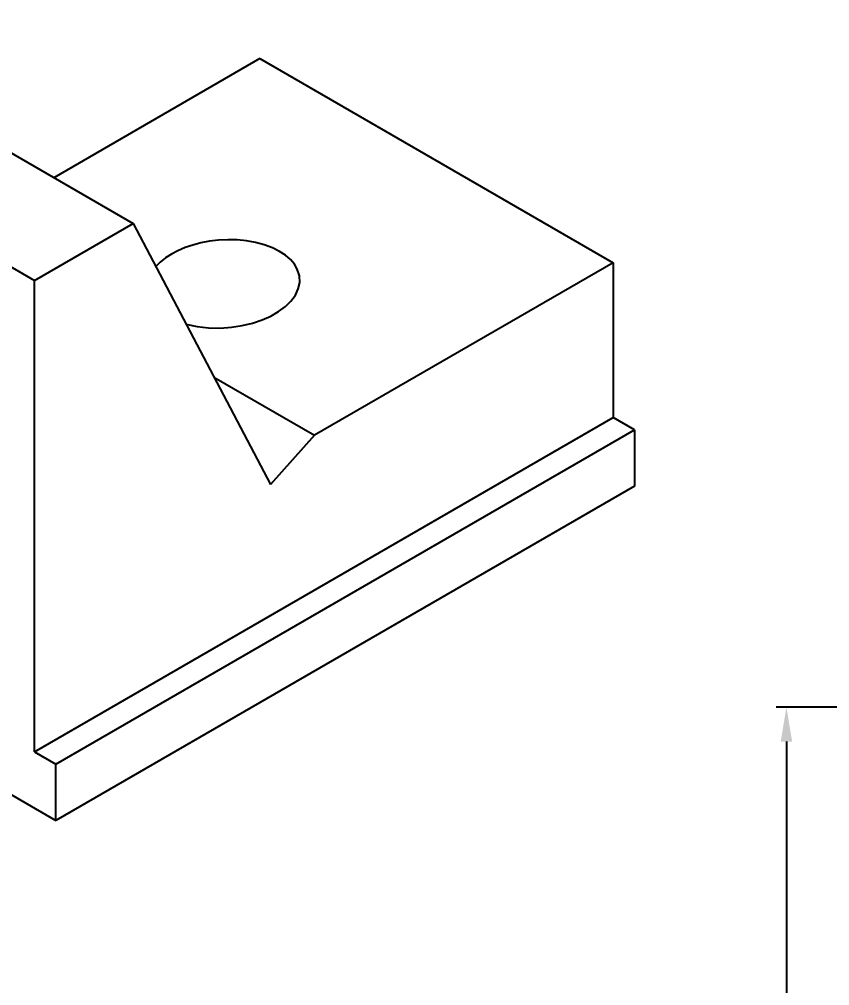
# Model space of a CAD drawing. Header units: millimetres. Extents: x 632 to 3922, y 1402 to 2001.
# Drawn here: x 3610.2 to 3657.2, y 1844.8 to 1900.9 of the extents above; entities that cross this region are included whole.
import ezdxf

# ---------------------------------------------------------------- set-up
doc = ezdxf.new("R2010")
doc.units = ezdxf.units.MM
for name, color, linetype in [('7', 7, 'Continuous'), ('BO', 7, 'Continuous'), ('DIM', 7, 'Continuous')]:
    doc.layers.add(name, color=color, linetype=linetype)
doc.styles.add('SY', font='romans.shx', dxfattribs={"width": 0.85, "height": 3, "bigfont": 'ghs.shx'})
doc.dimstyles.new('BaseStyle', dxfattribs={"dimtxt": 3, "dimasz": 2, "dimexe": 0.6, "dimexo": 0, "dimgap": 1, "dimtad": 1, "dimdsep": 46, "dimtxsty": 'SY', "dimcen": 0, "dimclrd": 3, "dimclre": 3, "dimclrt": 7, "dimaunit": 1, "dimazin": 0, "dimtfac": 1, "dimtmove": 0, "dimatfit": 3, "dimfxl": 1, "dimtolj": 1, "dimtzin": 0, "dimarcsym": 0})

# ---------------------------------------------------------------- blocks, each defined once
blk = doc.blocks.new('20180524_223254')
at = {"layer": '7'}
for p, q in [((-9.17, 71.02), (31.84, 47.34)), ((46.56, 66.46), (22.65, 52.65)), ((46.56, 66.46), (87.58, 42.78)), ((20.4, 40.74), (31.84, 47.34)), ((31.84, 47.34), (47.78, 17.05)), ((14.14, 44.35), (20.4, 40.74)), ((87.58, 42.78), (52.91, 22.77)), ((87.58, 42.78), (87.58, 24.82)), ((20.4, -13.97), (20.4, 40.74)), ((41.22, 29.52), (52.91, 22.77)), ((20.4, -13.97), (87.58, 24.82)), ((90.05, 23.39), (87.58, 24.82)), ((22.88, -15.4), (90.05, 23.39)), ((52.91, 22.77), (47.78, 17.05)), ((90.05, 23.39), (90.05, 16.86)), ((90.05, 16.86), (22.88, -21.93)), ((-23.09, 4.61), (22.88, -21.93)), ((20.4, -13.97), (22.88, -15.4)), ((22.88, -21.93), (22.88, -15.4))]:
    blk.add_line(p, q, dxfattribs=at)
for points in [[(48.85, 44.1, 0), (48.01, 44.52, 0), (47.07, 44.87, 0), (46.06, 45.14, 0), (45, 45.33, 0), (43.92, 45.43, 0), (42.84, 45.45, 0), (41.77, 45.4, 0), (40.72, 45.28, 0), (39.72, 45.09, 0), (38.77, 44.84, 0), (37.88, 44.54, 0), (37.04, 44.18, 0), (36.28, 43.78, 0), (35.6, 43.34, 0), (34.99, 42.86, 0), (34.47, 42.34, 0)], [(50.9, 42.04, 0), (50.57, 42.6, 0), (50.12, 43.14, 0), (49.54, 43.65, 0), (48.85, 44.1, 0)], [(37.98, 35.67, 0), (39.26, 35.39, 0), (40.59, 35.24, 0), (41.93, 35.21, 0), (43.25, 35.3, 0), (44.51, 35.49, 0), (45.71, 35.77, 0), (46.82, 36.14, 0), (47.83, 36.59, 0), (48.73, 37.11, 0), (49.52, 37.69, 0), (50.17, 38.32, 0), (50.68, 39.01, 0), (51.02, 39.74, 0), (51.18, 40.5, 0), (51.15, 41.27, 0), (50.9, 42.04, 0)]]:
    blk.add_polyline3d(points, dxfattribs=at)
blk = doc.blocks.new('20180524_2241349')
at = {"layer": 'BO'}
blk.add_blockref('20180524_223254', (-5.11, 5.27), dxfattribs=at)
blk = doc.blocks.new('*D808')
at = {"layer": 'Defpoints', "color": 0}
for p in [(3694.378, 1860.969), (3654.738, 1785.969), (3694.378, 1785.969)]:
    blk.add_point(p, dxfattribs=at)
at = {"layer": 'DIM', "color": 3, "lineweight": -2}
for p, q in [((3694.378, 1860.969), (3654.138, 1860.969)), ((3654.738, 1858.969), (3654.738, 1787.969)), ((3653.738, 1826.533), (3648.738, 1826.533)), ((3648.738, 1826.533), (3648.738, 1820.405)), ((3653.738, 1820.405), (3653.738, 1826.533)), ((3648.738, 1820.405), (3653.738, 1820.405)), ((3694.378, 1785.969), (3654.138, 1785.969))]:
    blk.add_line(p, q, dxfattribs=at)
at = {"layer": 'DIM', "color": 3}
for points in [[(3655.072, 1858.969), (3654.405, 1858.969), (3654.738, 1860.969)], [(3654.405, 1787.969), (3655.072, 1787.969), (3654.738, 1785.969)]]:
    blk.add_solid(points, dxfattribs=at)
at = {"layer": 'DIM', "color": 7, "insert": (3651.238, 1823.469), "char_height": 3, "attachment_point": 5, "rotation": 90, "style": 'SY', "bg_fill": 3, "box_fill_scale": 1.1, "bg_fill_color": 256, "bg_fill_true_color": 13158600, "bg_fill_transparency": 0}
blk.add_mtext('\\A1;75', dxfattribs=at)

msp = doc.modelspace()

# ---------------------------------------------------------------- block references
at = {"layer": 'BO', "xscale": 0.5, "yscale": 0.5, "zscale": 0.5}
msp.add_blockref('20180524_2241349', (3603.451, 1862.72), dxfattribs=at)

# ---------------------------------------------------------------- dimensions: what is measured, and where the dimension line sits
at = {"layer": 'DIM'}
dim = msp.add_linear_dim(base=(3654.738, 1785.969), p1=(3694.378, 1860.969), p2=(3694.378, 1785.969), angle=270, dimstyle='BaseStyle', override={"dimgap": -1, "dimtfill": 1}, dxfattribs=at)
dim.commit()
dim.dimension.update_dxf_attribs({"geometry": '*D808', "text_midpoint": (3651.238, 1823.469)})

doc.saveas('drawing.dxf')
